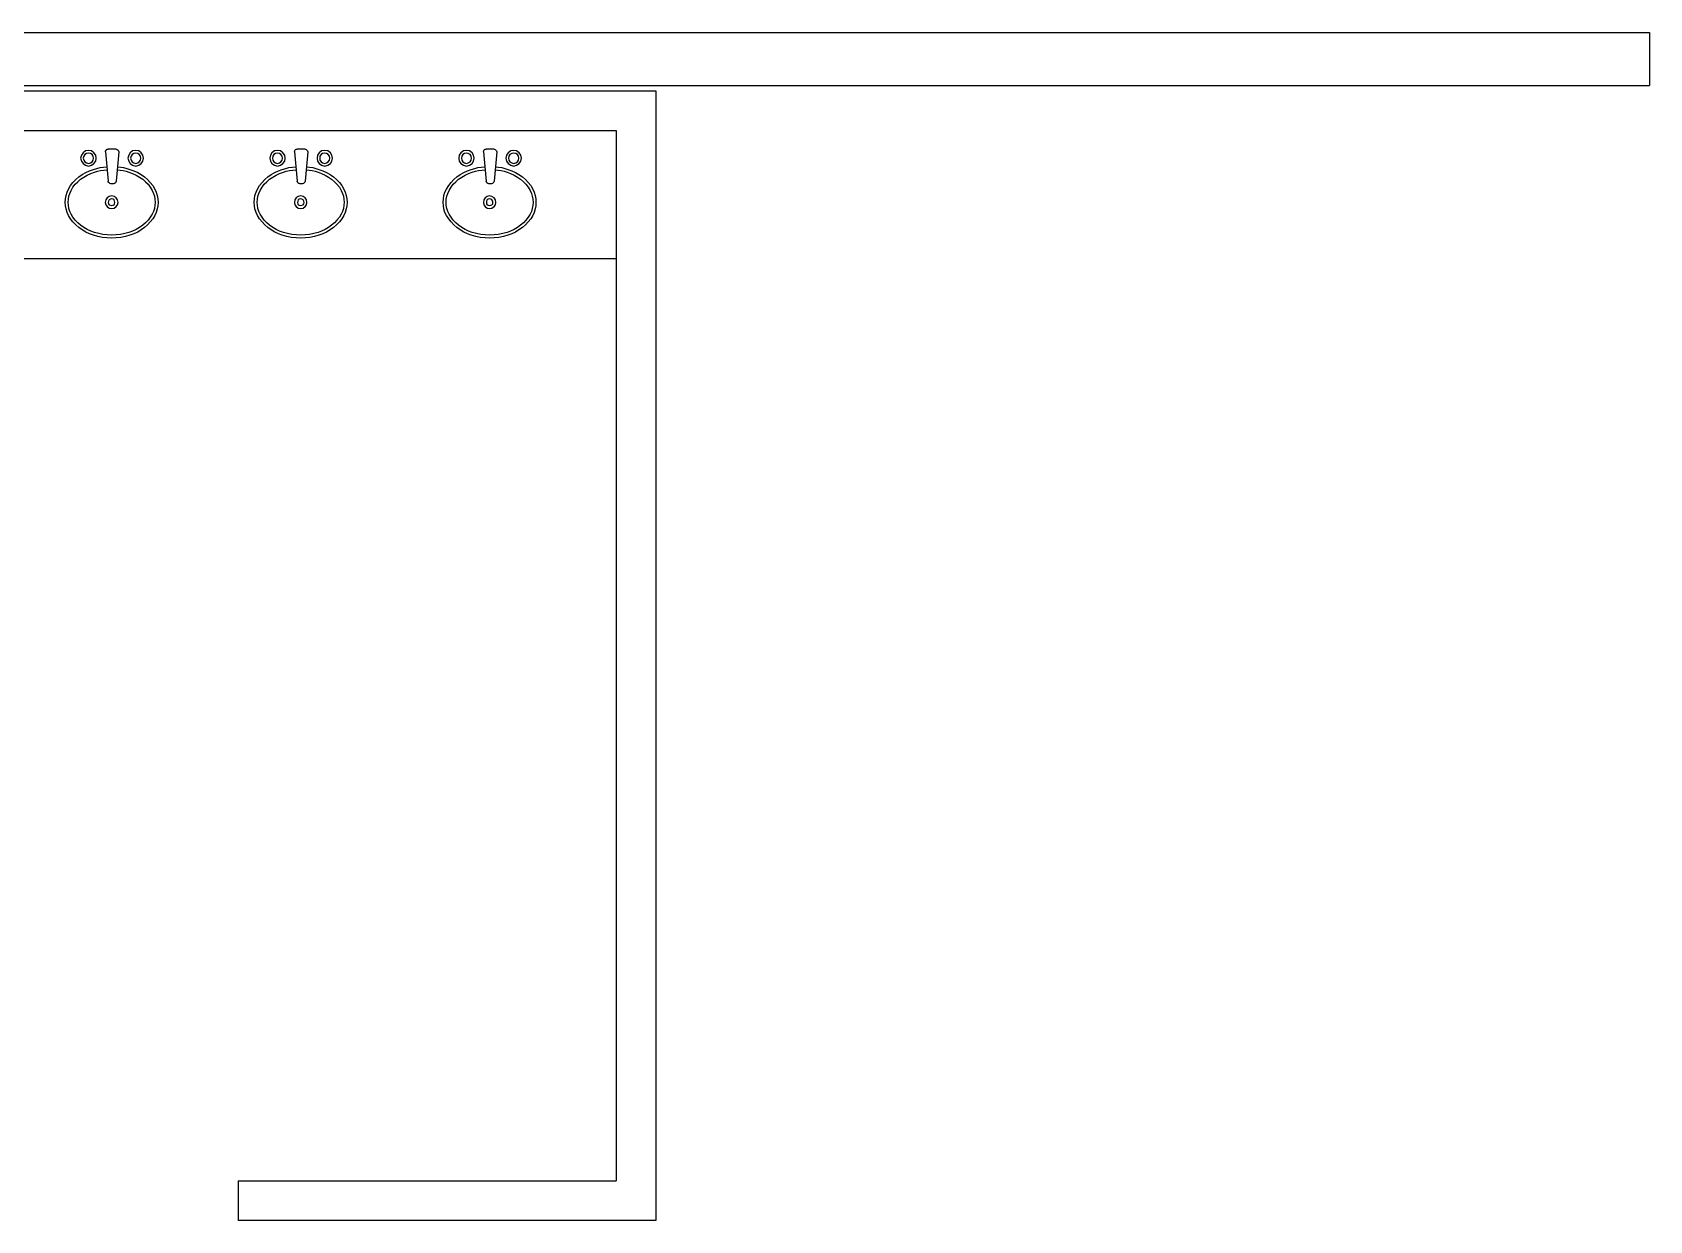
# Model space of a CAD drawing. Header units: metres. Extents: x 2 to 323, y -2 to 254.
# Drawn here: x 214 to 220.1, y 123.33 to 127.81 of the extents above; entities that cross this region are included whole.
import ezdxf

# ---------------------------------------------------------------- set-up
doc = ezdxf.new("R2010")
doc.units = ezdxf.units.M
doc.layers.add('0-MUROS EXISTENTES', color=7, linetype='Continuous')
doc.layers.add('0-SANITARIOS', color=7, linetype='Continuous')

msp = doc.modelspace()

# ---------------------------------------------------------------- linework, layer by layer
for p, q in [((220.096, 127.812), (220.096, 127.812)), ((220.096, 127.812), (220.096, 127.812)), ((214.277, 127.361), (214.287, 127.251)), ((214.317, 127.371), (214.287, 127.371)), ((214.327, 127.361), (214.317, 127.251)), ((214.989, 127.361), (214.999, 127.251)), ((215.029, 127.371), (214.999, 127.371)), ((215.039, 127.361), (215.029, 127.251)), ((215.701, 127.361), (215.711, 127.251)), ((215.741, 127.371), (215.711, 127.371)), ((215.751, 127.361), (215.741, 127.251)), ((214.307, 127.241), (214.297, 127.241)), ((215.019, 127.241), (215.009, 127.241)), ((215.731, 127.241), (215.721, 127.241))]:
    msp.add_line(p, q)
for points in [[(214.183, 127.338), (214.186, 127.326), (214.192, 127.317), (214.201, 127.311), (214.213, 127.308), (214.224, 127.311), (214.233, 127.317), (214.24, 127.326), (214.242, 127.338), (214.24, 127.349), (214.233, 127.358), (214.224, 127.365), (214.213, 127.367), (214.201, 127.365), (214.192, 127.358), (214.186, 127.349), (214.183, 127.338)], [(214.193, 127.338), (214.195, 127.33), (214.199, 127.324), (214.205, 127.32), (214.213, 127.318), (214.22, 127.32), (214.226, 127.324), (214.23, 127.33), (214.232, 127.338), (214.23, 127.345), (214.226, 127.351), (214.22, 127.355), (214.213, 127.357), (214.205, 127.355), (214.199, 127.351), (214.195, 127.345), (214.193, 127.338)], [(214.361, 127.338), (214.364, 127.326), (214.37, 127.317), (214.379, 127.311), (214.391, 127.308), (214.402, 127.311), (214.411, 127.317), (214.418, 127.326), (214.42, 127.338), (214.418, 127.349), (214.411, 127.358), (214.402, 127.365), (214.391, 127.367), (214.379, 127.365), (214.37, 127.358), (214.364, 127.349), (214.361, 127.338)], [(214.371, 127.338), (214.373, 127.33), (214.377, 127.324), (214.383, 127.32), (214.391, 127.318), (214.398, 127.32), (214.404, 127.324), (214.408, 127.33), (214.41, 127.338), (214.408, 127.345), (214.404, 127.351), (214.398, 127.355), (214.391, 127.357), (214.383, 127.355), (214.377, 127.351), (214.373, 127.345), (214.371, 127.338)], [(214.896, 127.338), (214.898, 127.326), (214.904, 127.317), (214.913, 127.311), (214.925, 127.308), (214.936, 127.311), (214.945, 127.317), (214.952, 127.326), (214.954, 127.338), (214.952, 127.349), (214.945, 127.358), (214.936, 127.365), (214.925, 127.367), (214.913, 127.365), (214.904, 127.358), (214.898, 127.349), (214.896, 127.338)], [(214.906, 127.338), (214.907, 127.33), (214.911, 127.324), (214.917, 127.32), (214.925, 127.318), (214.932, 127.32), (214.938, 127.324), (214.942, 127.33), (214.944, 127.338), (214.942, 127.345), (214.938, 127.351), (214.932, 127.355), (214.925, 127.357), (214.917, 127.355), (214.911, 127.351), (214.907, 127.345), (214.906, 127.338)], [(215.074, 127.338), (215.076, 127.326), (215.082, 127.317), (215.091, 127.311), (215.103, 127.308), (215.114, 127.311), (215.124, 127.317), (215.13, 127.326), (215.132, 127.338), (215.13, 127.349), (215.124, 127.358), (215.114, 127.365), (215.103, 127.367), (215.091, 127.365), (215.082, 127.358), (215.076, 127.349), (215.074, 127.338)], [(215.084, 127.338), (215.085, 127.33), (215.089, 127.324), (215.095, 127.32), (215.103, 127.318), (215.11, 127.32), (215.116, 127.324), (215.121, 127.33), (215.122, 127.338), (215.121, 127.345), (215.116, 127.351), (215.11, 127.355), (215.103, 127.357), (215.095, 127.355), (215.089, 127.351), (215.085, 127.345), (215.084, 127.338)], [(215.608, 127.338), (215.61, 127.326), (215.616, 127.317), (215.626, 127.311), (215.637, 127.308), (215.648, 127.311), (215.658, 127.317), (215.664, 127.326), (215.666, 127.338), (215.664, 127.349), (215.658, 127.358), (215.648, 127.365), (215.637, 127.367), (215.626, 127.365), (215.616, 127.358), (215.61, 127.349), (215.608, 127.338)], [(215.618, 127.338), (215.619, 127.33), (215.623, 127.324), (215.629, 127.32), (215.637, 127.318), (215.644, 127.32), (215.651, 127.324), (215.655, 127.33), (215.656, 127.338), (215.655, 127.345), (215.651, 127.351), (215.644, 127.355), (215.637, 127.357), (215.629, 127.355), (215.623, 127.351), (215.619, 127.345), (215.618, 127.338)], [(215.786, 127.338), (215.788, 127.326), (215.794, 127.317), (215.804, 127.311), (215.815, 127.308), (215.826, 127.311), (215.836, 127.317), (215.842, 127.326), (215.844, 127.338), (215.842, 127.349), (215.836, 127.358), (215.826, 127.365), (215.815, 127.367), (215.804, 127.365), (215.794, 127.358), (215.788, 127.349), (215.786, 127.338)], [(215.796, 127.338), (215.797, 127.33), (215.801, 127.324), (215.808, 127.32), (215.815, 127.318), (215.823, 127.32), (215.829, 127.324), (215.833, 127.33), (215.834, 127.338), (215.833, 127.345), (215.829, 127.351), (215.823, 127.355), (215.815, 127.357), (215.808, 127.355), (215.801, 127.351), (215.797, 127.345), (215.796, 127.338)], [(214.276, 127.171), (214.278, 127.162), (214.283, 127.155), (214.291, 127.149), (214.3, 127.148), (214.309, 127.149), (214.317, 127.155), (214.322, 127.162), (214.324, 127.171), (214.322, 127.18), (214.317, 127.188), (214.309, 127.193), (214.3, 127.195), (214.291, 127.193), (214.283, 127.188), (214.278, 127.18), (214.276, 127.171)], [(214.287, 127.171), (214.288, 127.166), (214.291, 127.162), (214.295, 127.16), (214.3, 127.159), (214.305, 127.16), (214.309, 127.162), (214.311, 127.166), (214.312, 127.171), (214.311, 127.176), (214.309, 127.18), (214.305, 127.183), (214.3, 127.184), (214.295, 127.183), (214.291, 127.18), (214.288, 127.176), (214.287, 127.171)], [(214.989, 127.171), (214.99, 127.162), (214.995, 127.155), (215.003, 127.149), (215.012, 127.148), (215.021, 127.149), (215.029, 127.155), (215.034, 127.162), (215.036, 127.171), (215.034, 127.18), (215.029, 127.188), (215.021, 127.193), (215.012, 127.195), (215.003, 127.193), (214.995, 127.188), (214.99, 127.18), (214.989, 127.171)], [(215, 127.171), (215.001, 127.166), (215.003, 127.162), (215.007, 127.16), (215.012, 127.159), (215.017, 127.16), (215.021, 127.162), (215.024, 127.166), (215.025, 127.171), (215.024, 127.176), (215.021, 127.18), (215.017, 127.183), (215.012, 127.184), (215.007, 127.183), (215.003, 127.18), (215.001, 127.176), (215, 127.171)], [(215.701, 127.171), (215.703, 127.162), (215.708, 127.155), (215.715, 127.149), (215.724, 127.148), (215.733, 127.149), (215.741, 127.155), (215.746, 127.162), (215.748, 127.171), (215.746, 127.18), (215.741, 127.188), (215.733, 127.193), (215.724, 127.195), (215.715, 127.193), (215.708, 127.188), (215.703, 127.18), (215.701, 127.171)], [(215.712, 127.171), (215.713, 127.166), (215.715, 127.162), (215.719, 127.16), (215.724, 127.159), (215.729, 127.16), (215.733, 127.162), (215.736, 127.166), (215.737, 127.171), (215.736, 127.176), (215.733, 127.18), (215.729, 127.183), (215.724, 127.184), (215.719, 127.183), (215.715, 127.18), (215.713, 127.176), (215.712, 127.171)]]:
    msp.add_lwpolyline(points, close=True)
for points in [[(214.277, 127.361), (214.277, 127.363), (214.277, 127.365), (214.278, 127.367), (214.28, 127.368), (214.281, 127.37), (214.283, 127.371), (214.285, 127.371), (214.287, 127.371)], [(214.317, 127.371), (214.321, 127.37), (214.324, 127.368), (214.326, 127.365), (214.327, 127.361)], [(214.989, 127.361), (214.989, 127.363), (214.99, 127.365), (214.99, 127.367), (214.992, 127.368), (214.993, 127.37), (214.995, 127.371), (214.997, 127.371), (214.999, 127.371)], [(215.029, 127.371), (215.033, 127.37), (215.036, 127.368), (215.038, 127.365), (215.039, 127.361)], [(215.701, 127.361), (215.701, 127.363), (215.702, 127.365), (215.703, 127.367), (215.704, 127.368), (215.705, 127.37), (215.707, 127.371), (215.709, 127.371), (215.711, 127.371)], [(215.741, 127.371), (215.745, 127.37), (215.748, 127.368), (215.75, 127.365), (215.751, 127.361)], [(214.475, 127.171), (214.474, 127.158), (214.472, 127.146), (214.468, 127.133), (214.462, 127.121), (214.455, 127.109), (214.445, 127.097), (214.435, 127.086), (214.424, 127.076), (214.411, 127.067), (214.398, 127.059), (214.383, 127.052), (214.369, 127.047), (214.352, 127.042), (214.335, 127.039), (214.317, 127.037), (214.3, 127.036), (214.282, 127.037), (214.265, 127.039), (214.248, 127.042), (214.231, 127.047), (214.216, 127.052), (214.202, 127.059), (214.189, 127.067), (214.176, 127.076), (214.165, 127.086), (214.154, 127.097), (214.145, 127.109), (214.137, 127.121), (214.132, 127.133), (214.128, 127.146), (214.126, 127.158), (214.125, 127.171), (214.126, 127.184), (214.128, 127.197), (214.132, 127.209), (214.137, 127.221), (214.145, 127.234), (214.154, 127.246), (214.165, 127.257), (214.176, 127.267), (214.189, 127.276), (214.202, 127.283), (214.216, 127.29), (214.231, 127.295), (214.244, 127.299), (214.256, 127.302), (214.269, 127.304), (214.282, 127.305)], [(214.464, 127.171), (214.463, 127.16), (214.461, 127.148), (214.458, 127.137), (214.453, 127.127), (214.445, 127.115), (214.437, 127.104), (214.427, 127.094), (214.417, 127.085), (214.405, 127.076), (214.392, 127.069), (214.379, 127.063), (214.365, 127.057), (214.349, 127.053), (214.333, 127.05), (214.317, 127.048), (214.3, 127.047), (214.283, 127.048), (214.267, 127.05), (214.251, 127.053), (214.235, 127.057), (214.221, 127.063), (214.208, 127.069), (214.195, 127.076), (214.183, 127.085), (214.172, 127.094), (214.163, 127.104), (214.154, 127.115), (214.147, 127.127), (214.142, 127.137), (214.139, 127.148), (214.137, 127.16), (214.136, 127.171), (214.137, 127.183), (214.139, 127.194), (214.142, 127.205), (214.147, 127.216), (214.154, 127.228), (214.163, 127.239), (214.172, 127.249), (214.183, 127.258), (214.195, 127.266), (214.208, 127.274), (214.221, 127.28), (214.235, 127.285), (214.246, 127.288), (214.258, 127.291), (214.27, 127.293), (214.283, 127.294)], [(214.32, 127.294), (214.332, 127.293), (214.343, 127.291), (214.354, 127.288), (214.365, 127.285), (214.379, 127.28), (214.392, 127.274), (214.405, 127.266), (214.417, 127.258), (214.427, 127.249), (214.437, 127.239), (214.445, 127.228), (214.453, 127.216), (214.458, 127.205), (214.461, 127.194), (214.463, 127.183), (214.464, 127.171)], [(214.322, 127.305), (214.334, 127.304), (214.345, 127.302), (214.357, 127.299), (214.369, 127.295), (214.383, 127.29), (214.398, 127.283), (214.411, 127.276), (214.424, 127.267), (214.435, 127.257), (214.445, 127.246), (214.455, 127.234), (214.462, 127.221), (214.468, 127.209), (214.472, 127.197), (214.474, 127.184), (214.475, 127.171)], [(215.187, 127.171), (215.186, 127.158), (215.184, 127.146), (215.18, 127.133), (215.175, 127.121), (215.167, 127.109), (215.158, 127.097), (215.147, 127.086), (215.136, 127.076), (215.123, 127.067), (215.11, 127.059), (215.096, 127.052), (215.081, 127.047), (215.064, 127.042), (215.047, 127.039), (215.03, 127.037), (215.012, 127.036), (214.995, 127.037), (214.977, 127.039), (214.96, 127.042), (214.943, 127.047), (214.929, 127.052), (214.915, 127.059), (214.901, 127.067), (214.888, 127.076), (214.877, 127.086), (214.867, 127.097), (214.857, 127.109), (214.85, 127.121), (214.844, 127.133), (214.84, 127.146), (214.838, 127.158), (214.837, 127.171), (214.838, 127.184), (214.84, 127.197), (214.844, 127.209), (214.85, 127.221), (214.857, 127.234), (214.867, 127.246), (214.877, 127.257), (214.888, 127.267), (214.901, 127.276), (214.915, 127.283), (214.929, 127.29), (214.943, 127.295), (214.956, 127.299), (214.968, 127.302), (214.981, 127.304), (214.994, 127.305)], [(215.176, 127.171), (215.175, 127.16), (215.173, 127.148), (215.17, 127.137), (215.165, 127.127), (215.158, 127.115), (215.149, 127.104), (215.14, 127.094), (215.129, 127.085), (215.117, 127.076), (215.105, 127.069), (215.091, 127.063), (215.078, 127.057), (215.062, 127.053), (215.045, 127.05), (215.029, 127.048), (215.012, 127.047), (214.996, 127.048), (214.979, 127.05), (214.963, 127.053), (214.947, 127.057), (214.933, 127.063), (214.92, 127.069), (214.907, 127.076), (214.895, 127.085), (214.885, 127.094), (214.875, 127.104), (214.867, 127.115), (214.859, 127.127), (214.855, 127.137), (214.851, 127.148), (214.849, 127.16), (214.848, 127.171), (214.849, 127.183), (214.851, 127.194), (214.855, 127.205), (214.859, 127.216), (214.867, 127.228), (214.875, 127.239), (214.885, 127.249), (214.895, 127.258), (214.907, 127.266), (214.92, 127.274), (214.933, 127.28), (214.947, 127.285), (214.958, 127.288), (214.97, 127.291), (214.983, 127.293), (214.995, 127.294)], [(215.033, 127.294), (215.044, 127.293), (215.055, 127.291), (215.067, 127.288), (215.078, 127.285), (215.091, 127.28), (215.105, 127.274), (215.117, 127.266), (215.129, 127.258), (215.14, 127.249), (215.149, 127.239), (215.158, 127.228), (215.165, 127.216), (215.17, 127.205), (215.173, 127.194), (215.175, 127.183), (215.176, 127.171)], [(215.034, 127.305), (215.046, 127.304), (215.058, 127.302), (215.069, 127.299), (215.081, 127.295), (215.096, 127.29), (215.11, 127.283), (215.123, 127.276), (215.136, 127.267), (215.147, 127.257), (215.158, 127.246), (215.167, 127.234), (215.175, 127.221), (215.18, 127.209), (215.184, 127.197), (215.186, 127.184), (215.187, 127.171)], [(215.899, 127.171), (215.899, 127.158), (215.896, 127.146), (215.892, 127.133), (215.887, 127.121), (215.879, 127.109), (215.87, 127.097), (215.86, 127.086), (215.848, 127.076), (215.835, 127.067), (215.822, 127.059), (215.808, 127.052), (215.793, 127.047), (215.776, 127.042), (215.759, 127.039), (215.742, 127.037), (215.724, 127.036), (215.707, 127.037), (215.689, 127.039), (215.672, 127.042), (215.655, 127.047), (215.641, 127.052), (215.627, 127.059), (215.613, 127.067), (215.601, 127.076), (215.589, 127.086), (215.579, 127.097), (215.57, 127.109), (215.562, 127.121), (215.556, 127.133), (215.552, 127.146), (215.55, 127.158), (215.549, 127.171), (215.55, 127.184), (215.552, 127.197), (215.556, 127.209), (215.562, 127.221), (215.57, 127.234), (215.579, 127.246), (215.589, 127.257), (215.601, 127.267), (215.613, 127.276), (215.627, 127.283), (215.641, 127.29), (215.655, 127.295), (215.668, 127.299), (215.68, 127.302), (215.693, 127.304), (215.706, 127.305)], [(215.888, 127.171), (215.887, 127.16), (215.885, 127.148), (215.882, 127.137), (215.877, 127.127), (215.87, 127.115), (215.861, 127.104), (215.852, 127.094), (215.841, 127.085), (215.829, 127.076), (215.817, 127.069), (215.803, 127.063), (215.79, 127.057), (215.774, 127.053), (215.757, 127.05), (215.741, 127.048), (215.724, 127.047), (215.708, 127.048), (215.691, 127.05), (215.675, 127.053), (215.659, 127.057), (215.645, 127.063), (215.632, 127.069), (215.619, 127.076), (215.607, 127.085), (215.597, 127.094), (215.587, 127.104), (215.579, 127.115), (215.572, 127.127), (215.567, 127.137), (215.563, 127.148), (215.561, 127.16), (215.56, 127.171), (215.561, 127.183), (215.563, 127.194), (215.567, 127.205), (215.572, 127.216), (215.579, 127.228), (215.587, 127.239), (215.597, 127.249), (215.607, 127.258), (215.619, 127.266), (215.632, 127.274), (215.645, 127.28), (215.659, 127.285), (215.671, 127.288), (215.683, 127.291), (215.695, 127.293), (215.707, 127.294)], [(215.745, 127.294), (215.756, 127.293), (215.768, 127.291), (215.779, 127.288), (215.79, 127.285), (215.803, 127.28), (215.817, 127.274), (215.829, 127.266), (215.841, 127.258), (215.852, 127.249), (215.861, 127.239), (215.87, 127.228), (215.877, 127.216), (215.882, 127.205), (215.885, 127.194), (215.887, 127.183), (215.888, 127.171)], [(215.746, 127.305), (215.758, 127.304), (215.77, 127.302), (215.782, 127.299), (215.793, 127.295), (215.808, 127.29), (215.822, 127.283), (215.835, 127.276), (215.848, 127.267), (215.86, 127.257), (215.87, 127.246), (215.879, 127.234), (215.887, 127.221), (215.892, 127.209), (215.896, 127.197), (215.899, 127.184), (215.899, 127.171)], [(214.297, 127.241), (214.293, 127.242), (214.29, 127.244), (214.287, 127.247), (214.287, 127.251)], [(214.317, 127.251), (214.316, 127.247), (214.314, 127.244), (214.311, 127.242), (214.307, 127.241)], [(215.009, 127.241), (215.005, 127.242), (215.002, 127.244), (215, 127.247), (214.999, 127.251)], [(215.029, 127.251), (215.028, 127.247), (215.026, 127.244), (215.023, 127.242), (215.019, 127.241)], [(215.721, 127.241), (215.717, 127.242), (215.714, 127.244), (215.712, 127.247), (215.711, 127.251)], [(215.741, 127.251), (215.74, 127.247), (215.738, 127.244), (215.735, 127.242), (215.731, 127.241)]]:
    msp.add_lwpolyline(points)
at = {"layer": '0-MUROS EXISTENTES'}
for p, q in [((206.096, 127.812), (220.096, 127.812)), ((206.096, 127.812), (220.096, 127.812)), ((220.096, 127.812), (220.096, 127.612)), ((220.096, 127.812), (220.096, 127.612)), ((206.096, 127.612), (220.096, 127.612)), ((206.096, 127.612), (220.096, 127.612)), ((207.351, 127.592), (216.351, 127.592)), ((216.351, 127.592), (216.351, 123.332)), ((207.501, 127.442), (216.201, 127.442)), ((216.201, 127.442), (216.201, 123.482)), ((214.777, 123.482), (214.777, 123.332)), ((214.777, 123.482), (216.201, 123.482)), ((216.351, 123.332), (214.777, 123.332))]:
    msp.add_line(p, q, dxfattribs=at)
at = {"layer": '0-SANITARIOS'}
msp.add_line((216.201, 126.958), (213.827, 126.958), dxfattribs=at)

doc.saveas('drawing.dxf')
